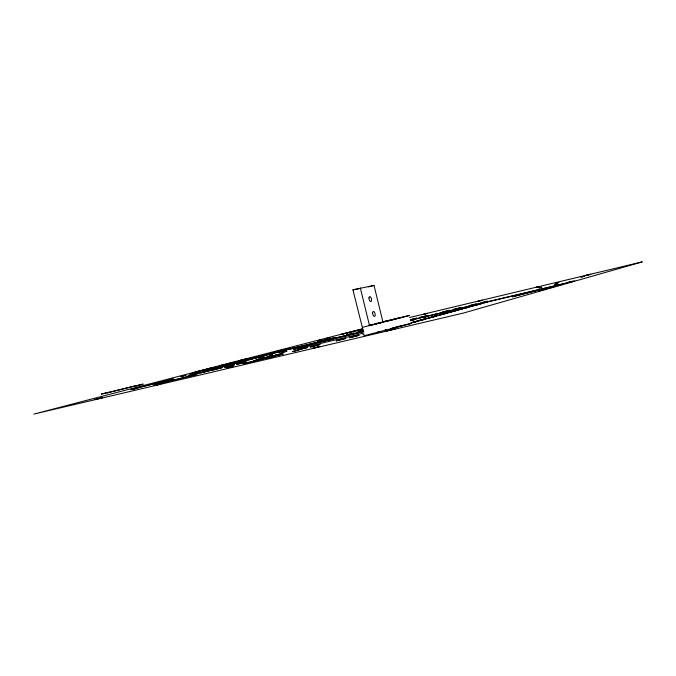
<?xml version="1.0" encoding="UTF-8"?>
<svg xmlns="http://www.w3.org/2000/svg" width="676" height="676" viewBox="0 0 676 676"><rect width="100%" height="100%" fill="white"/><g stroke="black" fill="none" stroke-linecap="round" stroke-linejoin="round"><path stroke-width="1.01" d="M362.818 334.578L364.009 334.341M410.467 320.094L578.893 280.025L642.2 261.891M195.203 373.127L190.007 374.394L192.28 373.87M172.997 378.83L168.332 379.98L173.005 378.822M180.669 376.608L185.841 375.332M185.849 375.341L180.669 376.616M208.563 368.707L213.371 367.541L197.13 371.639L208.707 368.826M197.679 371.639L192.601 372.882L194.832 372.366M276.163 352.45L288.466 349.382M427.959 316.3L426.26 316.731M391.303 328.502L397.277 326.854M375.433 323.838L375.957 323.728M410.349 319.723L416.712 318.126L410.619 319.697M484.413 302.121L487.717 301.226L480.704 303.009L483.906 302.13M457.348 308.569L460.812 307.631L453.731 309.431L457.111 308.51M283.024 350.641L282.534 350.776L285.221 350.1M362.851 329.187L341.017 334.468L362.606 329.001M363.342 330.86L356.835 332.491L363.096 330.877M410.476 320.255L574.811 281.208L463.254 313.106L33.8 414.109L220.139 365.522L363.367 331.544L352.931 289.835L374.014 285.416L382.971 322.156L369.519 325.646L360.325 287.917M368.344 286.886L374.014 285.416M369.062 325.384L373.067 324.345M375.062 323.821L379.059 322.782M369.223 325.579L371.234 325.063L369.197 325.553M380.123 322.714L387.762 320.728L382.565 321.996M278.808 351.985L279.763 351.731L263.006 355.914L273.019 353.506L272.124 353.7M327.556 340.079L326.271 340.4M327.514 340.172L330.649 339.42L324.514 340.805L326.255 340.358M411.507 322.528L423.463 319.697L411.43 322.604M385.202 329.685L386.216 329.432M135.513 388.573C128.694 390.348 142.754 386.765 135.935 388.539M98.29 398.62L94.581 399.575L102.473 397.632L98.688 398.629M379.768 322.604L380.782 322.351M410.56 320.542L414.337 319.647L410.34 320.661M425.863 316.782L424.173 317.213L427.967 316.292M435.268 314.45C430.223 315.734 440.76 313.098 435.699 314.391M425.449 313.799C419.948 315.193 431.356 312.354 425.872 313.74M555.799 284.14C550.906 285.373 561.08 282.847 556.103 284.097M398.992 326.415L400.141 326.136M587.714 274.988C577.101 277.659 598.328 272.369 587.706 275.048M139.467 384.982L135.884 385.886L143.168 384.112L139.552 385.024M242.659 359.885C231.978 362.387 253.525 357.274 243.106 359.716M223.536 364.82C234.842 362.175 211.681 367.659 222.962 365.023M195.448 372.155L197.671 371.631M192.93 373.651L195.195 373.118M270.958 355.204C276.797 353.835 264.933 356.666 270.763 355.306M260.243 357.908C254.497 359.252 266.31 356.438 260.488 357.798M288.998 349.255L292.277 348.436L291.381 348.63M282.661 350.928L285.99 350.092L285.095 350.286M262.829 356.159L266.327 355.263L256.196 357.714L262.271 356.286M255.781 358.01L259.339 357.105L249.106 359.581L255.224 358.145M478.946 304.039L475.845 304.817L477.197 304.53M483.948 302.924L487.109 302.121L486.238 302.307M469.127 306.743L465.941 307.546L467.293 307.25M464.42 308.045L461.184 308.856L472.786 306.076L471.916 306.262M234.259 363.68C251.328 359.438 212.67 368.817 233.693 363.815M459.342 309.439L455.987 310.284L467.784 307.453L460.01 309.278M218.982 367.71C236.972 363.24 196.893 372.958 218.399 367.845M448.822 312.337L445.357 313.216L457.407 310.318L449.498 312.177M443.363 313.833L439.848 314.729L452.033 311.805L444.048 313.672M413.298 322.418L417.193 321.421L410.425 323.094M382.979 321.818L409.74 315.405L362.64 327.294M372.518 324.666L382.024 322.384M362.311 328.823L228.057 363.46L363.308 331.308M409.529 317.526L642.166 261.899M537.589 286.979C543.817 285.525 531.159 288.525 537.378 287.072M540.428 287.562C545.447 286.396 535.257 288.804 540.268 287.638M542.811 289.708L538.882 290.697L544.924 289.243L543.521 289.539M282.12 351.055L269.851 354.114L270.29 354.03M469.778 306.591L482.444 303.406L471.011 306.152L472.423 305.839M465.071 307.884L477.433 304.791L476.555 304.977M205.834 371.158L196.741 373.389M396.102 326.981L399.161 326.255M401.198 325.773L411.667 323.322L363.849 335.82M377.909 331.755L378.89 331.519M390.88 328.688L402.516 325.595L401.231 325.874M435.809 315.92L434.364 316.241L446.675 313.284L428.398 317.881L440.853 314.889L439.975 315.075M423.903 319.199L422.542 319.503L435.048 316.495L416.906 321.041L429.632 317.99L428.753 318.176M206.417 371.014L207.304 370.82L187.996 375.67L199.09 372.983L198.203 373.177M553.805 286.675L539.524 290.334L553.551 286.928M276.602 352.365L276.154 352.466M352.931 289.835L359.133 288.694M363.798 333.006A58.77 0.71 -13.7 0 1 293.232 349.526A58.77 0.71 -13.7 0 1 363.756 331.586M272.741 355.872L282.391 353.43L272.741 355.872M160.609 383.96L154.069 385.582L160.609 383.96M270.214 356.303L260.497 358.779L270.214 356.303M395.342 328.713L386.385 330.91L395.342 328.713M252.478 358.914L242.143 361.415L252.478 358.914M246.292 361.956L236.515 364.44L246.292 361.956M400.581 317.652L388.058 320.813L400.581 317.652M245.32 360.798L234.885 363.325L245.32 360.798M130.992 389.503L172.811 379.059L130.992 389.503M196.902 374.462L154.753 384.712L196.902 374.462M234.547 364.727L224.753 367.22L234.547 364.727M230.364 364.744L219.708 367.321L230.364 364.744M221.796 367.744L211.977 370.237L221.796 367.744M215.331 368.707L204.465 371.335L215.331 368.707M210.354 370.448L200.51 372.949L210.354 370.448M108.599 392.325L101.417 394.074L108.599 392.325M476.234 303.963L469.186 305.746L476.234 303.963M462.452 308.932L450.529 311.788L462.452 308.932M319.655 346.534L312.658 348.25L319.655 346.534M361.457 330.488L358.28 331.257L361.457 330.488M449.608 310.301L442.501 312.101L449.608 310.301M333.8 338.786L328.375 340.113L333.8 338.786M298.809 350.041L292.767 351.52L298.809 350.041M283.126 354.004L243.385 363.73L283.126 354.004M427.562 315.548L420.404 317.357L427.562 315.548M273.51 356.852L267.265 358.398L273.51 356.852M329.922 337.797L325.764 338.811L329.922 337.797M573.341 281.165L566.42 282.838L573.341 281.165M286.776 351.283L280.878 352.728L286.776 351.283M321.818 339.724L317.754 340.729L321.818 339.724M562.035 284.393L554.886 286.117L562.035 284.393M259.592 359.302L253.711 360.747L259.592 359.302M358.973 335.33L349.424 337.755L358.973 335.33M584.402 276.239L581.09 277.042L584.402 276.239M542.321 289.134L512.281 296.806L542.321 289.134M233.178 366.358L227.018 367.879L233.178 366.358M290.156 348.225L285.754 349.306L290.156 348.225M345.791 338.448L336.251 340.881L345.791 338.448M281.655 350.244L277.27 351.326L281.655 350.244M555.52 283.345L558.773 282.568L555.52 283.345M319.942 344.557L310.343 346.999L319.942 344.557M307.267 347.557L297.643 349.999L307.259 347.548M243.495 360.173L210.008 368.665L243.495 360.173M353.92 333.074L346.611 334.924L353.92 333.074M330.615 338.642L327.683 339.428L335.026 337.577L330.615 338.642M325.114 339.935L317.754 341.794L325.114 339.935M482.191 300.245L478.042 301.259L482.174 300.245M137.008 385.464L107.307 392.79L137.008 385.464M372.628 312.946A2.552 1.158 76.2 0 0 374.521 316.436A2.552 1.158 76.2 0 0 374.58 312.473A2.552 1.158 76.2 0 0 372.628 312.946M368.995 298.023A2.552 1.158 75.8 0 0 370.887 301.538A2.552 1.158 75.8 0 0 370.955 297.609A2.552 1.158 75.8 0 0 368.995 298.023"/></g></svg>
